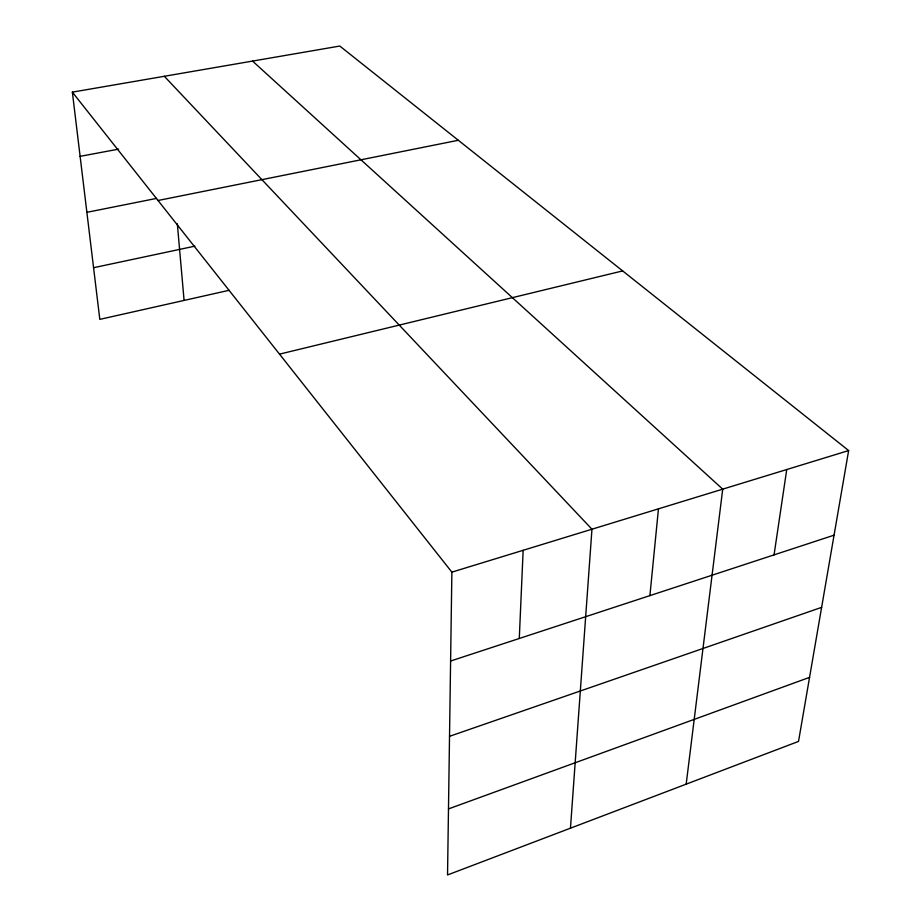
<?xml version="1.0" encoding="UTF-8"?>
<svg xmlns="http://www.w3.org/2000/svg" width="921" height="921" viewBox="0 0 921 921"><rect width="100%" height="100%" fill="white"/><g stroke="black" fill="none" stroke-linecap="round" stroke-linejoin="round"><path stroke-width="1.38" d="M72.356 92.135L451.877 572.137L447.537 874.95L798.519 741.417L848.644 450.565L339.791 46.05L72.356 92.135L99.813 319.368L229.179 290.288M519.283 638.483L523.151 550.298M570.456 828.186L591.961 529.218L164.318 76.282M649.904 595.622L658.457 508.841M686.18 784.151L722.72 489.155L252.55 61.085M774.054 554.879L786.741 469.537M448.481 808.914L809.559 677.361M449.517 736.328L821.624 607.365M450.599 661.025L834.058 535.182M451.877 572.137L848.644 450.565M279.512 354.136L622.665 270.912M93.574 267.712L194.895 246.149M158.032 200.49L458.324 140.268M86.885 212.325L156.524 198.406M80.115 156.34L118.59 149.144M177.327 223.78L184.085 300.419"/></g></svg>
